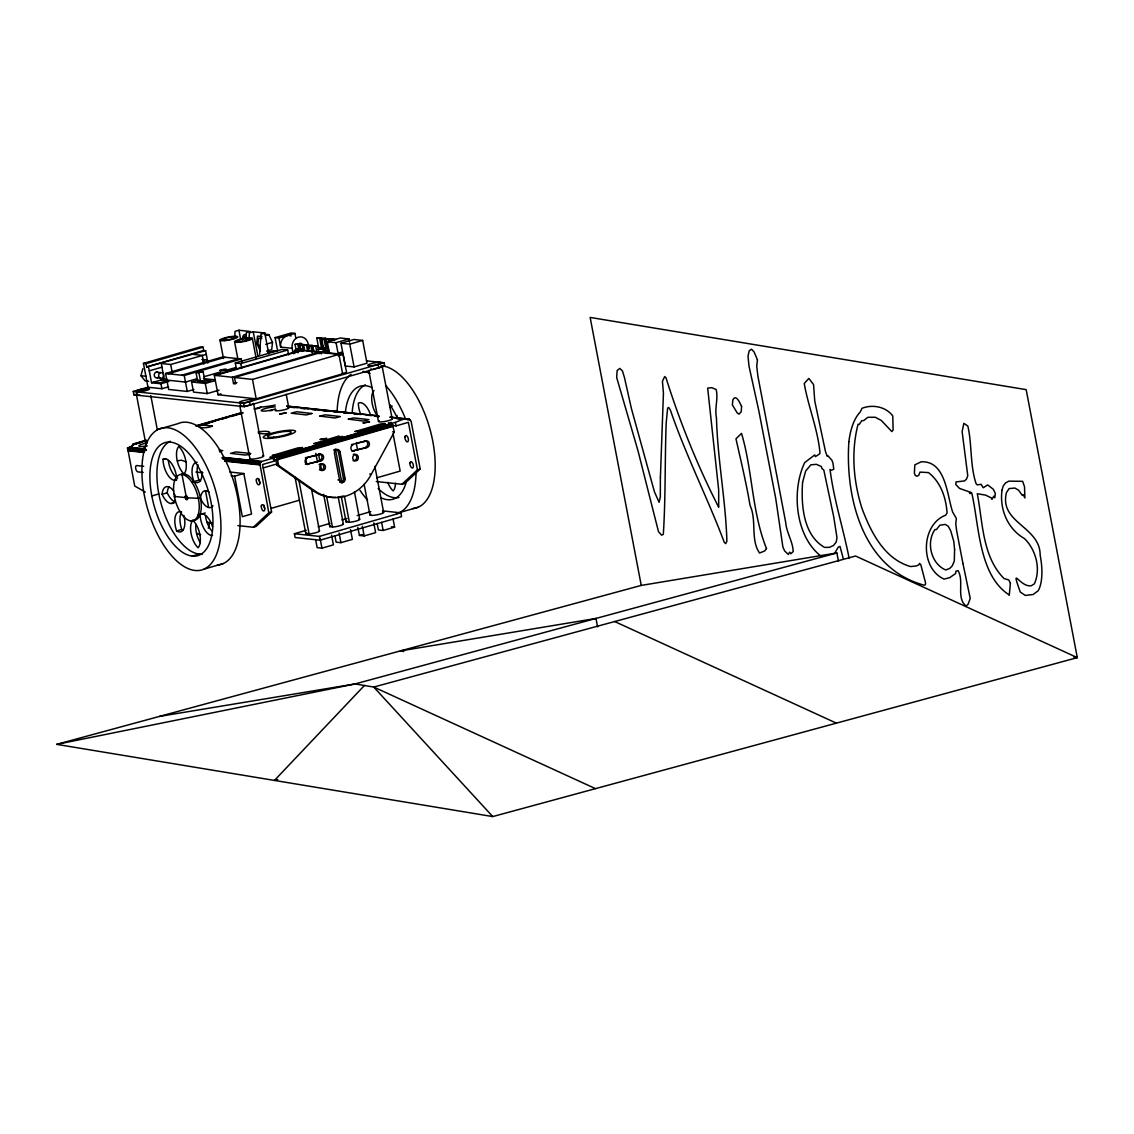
<?xml version="1.0" encoding="UTF-8"?>
<svg xmlns="http://www.w3.org/2000/svg" width="1134" height="1134" viewBox="0 0 1134 1134"><rect width="100%" height="100%" fill="white"/><g stroke="black" fill="none" stroke-linecap="round" stroke-linejoin="round"><path stroke-width="1.5" d="M297.264 352.731C294.415 344.977 309.454 352.008 299.121 349.839C297.689 347.004 291.636 352.816 295.123 352.929L297.888 349.102L302.863 350.69M234.61 338.102L235.05 331.369L238.92 330.249L250.245 331.468L246.376 332.588L245.936 339.307M249.041 337.946L249.381 332.9L253.236 331.78L264.803 333.027L268.786 353.879M259.629 354.332L260.948 334.147L264.803 333.027M145.294 492.142L134.719 486.004L128.029 450.34L129.886 447.363L145.691 449.05M253.321 527.253L268.829 512.795L259.842 463.622L261.585 461.481L274.258 457.782L274.867 460.957L262.535 464.515L271.593 512.001L256.071 526.459L253.321 527.253L237.927 525.595M264.335 334.147L268.829 334.629L272.514 342.355L271.692 349.612L266.589 351.086M143.834 452.466L128.029 450.765L127.476 448.029A20.412 3.445 -10.7 0 0 133.472 443.961L132.253 446.101M294.117 353.411L295.69 350.009L299.333 349.159L300.907 350.604L301.97 349.938L297.221 349.201L293.933 352.787M293.621 353.723L294.514 351.171L297.888 349.102L302.381 350.59M296.017 351.483L296.243 350.434M197.94 464.685L197.415 466.74A15.862 7.584 73.9 0 0 198.989 480.136A15.862 7.584 73.9 0 0 200.548 480.929M148.625 381.308L145.195 380.939L140.942 375.708L142.856 368.706M302.438 351.384C302.58 348.365 293.961 349.612 297.944 349.513C301.757 348.634 294.457 349.315 295.733 350.477C310.914 347.656 288.079 349.782 296.343 351.568L297.25 349.612L299.263 348.974L302.891 351.101M185.933 499.073L186.883 496.352M294.415 352.887L296.739 349.626L299.943 349.782M181.525 512.313L180.745 513.986A15.862 7.584 73.9 0 0 181.794 529.45A15.862 7.584 73.9 0 0 183.339 530.23M275.973 459.979L276.98 465.252L312.856 490.512L314.501 490.682A47.104 40.611 -83.9 0 0 371.328 474.239L394.32 431.969L392.407 424.399L388.324 423.067C395.242 425.236 407.248 413.641 411.16 421.536L420.218 469.022L404.696 483.481L401.946 484.275L376.275 481.525M834.624 553.392L838.182 547.24L839.996 546.39L843.342 558.864M293.763 352.603L296.938 349.3L300.907 350.604M259.998 407.602L261.118 407.049A20.412 3.473 -10.8 0 0 275.236 405.065M297.292 349.499L299.22 351.086L296.343 351.568M364.411 685.489L274.456 780.419L277.83 779.512M401.946 484.275L417.454 469.816L420.218 469.022M327.924 353.539L327.4 350.789L321.687 352.731M250.331 454.238L245.256 455.074L230.542 453.345L236 451.927L250.784 453.487M168.597 386.779L161.893 388.721L147.987 387.233L143.437 363.39L200.463 346.891L203.043 347.174L203.681 350.463L205.594 350.675L207.919 362.866M143.437 363.39L146.031 363.66L203.043 347.174M146.031 363.66L146.655 366.948L203.681 350.463M146.655 366.948L205.594 350.675M265.427 335.607L268.829 334.629M168.895 381.463L160.943 383.76L151.545 382.753L149.277 370.846L161.978 367.175M167.378 379.408L164.246 379.082L161.269 363.49L170.681 364.496L206.289 354.361M277.603 350.803L275.094 337.634L291.112 332.999L294.953 333.41L295.818 337.932M275.094 337.634L278.936 338.045L294.953 333.41M265.696 344.325L272.514 342.355M193.985 389.501L187.28 391.443L168.612 389.444L165.578 373.483L222.59 356.997L241.258 358.996L241.882 362.285M168.101 373.766L225.113 357.267M151.545 382.753L164.246 379.082M181.709 375.212L238.735 358.727M165.578 373.483L184.232 375.496L241.258 358.996M196.054 372.689L203.142 371.796L204.744 380.23L211.023 380.911L206.856 382.115L197.67 381.123L196.054 372.689L203.142 371.796M296.328 351.115L295.038 344.382L299.745 344.155L300.935 350.378L318.782 352.249L319.065 353.723M316.797 338.088L321.503 337.861L316.797 338.088L318.583 347.429L328.123 348.45L328.931 352.702M366.495 360.853L384.029 362.738L384.667 366.112L244.32 406.695L133.911 394.859L133.273 391.485L147.987 387.233M267.723 352.603L273.62 350.902L277.121 351.271A6.974 1.177 -10.8 0 0 269.368 352.178L268.389 352.433M295.038 344.382L299.745 344.155M236.538 369.5L235.291 362.979L282.196 349.414L287.682 350.009L288.617 354.899M148.554 388.452L136.789 391.868L137.427 395.242M299.39 344.835L304.082 344.623L299.39 344.835L300.368 349.981M322.921 347.897L321.149 338.556L325.841 338.329L327.797 348.606M321.149 338.556L325.841 338.329M235.291 362.979L240.777 363.575L287.682 350.009M304.692 350.449L303.714 345.303L308.405 345.076L309.043 348.422M325.472 339.009L330.164 338.782L325.472 339.009L327.258 348.365M133.911 394.859L136.86 394.008M303.714 345.303L308.405 345.076M309.029 350.916L308.051 345.771L309.894 345.246L312.743 345.544L313.693 350.548M197.231 378.685L185.48 382.073L166.826 380.074M203.936 376.743L220.705 371.895M225.737 370.435L235.801 367.529M308.051 345.771L312.743 345.544M329.441 353.128L327.258 341.731L340.172 338.003L348.96 338.938L349.57 342.199M313.367 351.37L312.389 346.239L317.633 346.068L318.938 352.915M334.147 339.945L335.99 339.42M219.018 390.181L207.253 393.583L193.531 392.109L191.603 381.988L198.322 380.032M214.326 375.326L232.328 377.253L233.533 383.576L235.702 383.816L234.497 377.48L320.936 352.476L338.938 354.403L342.638 373.823L256.199 398.828L218.04 394.731L214.326 375.326L300.779 350.321M217.643 374.787L294.698 352.504M312.389 346.239L317.633 346.068M197.67 381.123L200.449 380.329M204.744 380.23L200.576 381.435L198.974 373.001M327.258 341.731L336.047 342.681L348.96 338.938M340.965 343.205L353.865 339.477L362.653 340.413L366.991 363.206L354.091 366.934L345.303 365.998L340.965 343.205L349.74 344.141L362.653 340.413M191.603 381.988L205.311 383.448L215.403 380.542M323.147 349.896L328.123 348.45M232.328 377.253L318.782 352.249M233.533 383.576L236.921 382.597M342.454 352.008L339.222 352.943L341.66 353.198M234.497 377.48L252.485 379.408L338.938 354.403M338.343 355.793L343.12 354.418L346.55 372.349L341.759 373.724L342.638 373.823M218.04 394.731L220.974 393.881M133.273 391.485L243.668 403.321L384.029 362.738M158.703 429.219L177.84 423.691A73.667 35.211 73.9 0 1 234.781 485.154A73.667 35.211 73.9 0 1 217.345 565.015M132.82 444.089L146.414 440.162M195.7 425.902L242.166 412.478M254.059 409.034L260.664 407.063M134.223 443.975L146.116 440.531M197.103 425.789L241.301 413.017M135.811 443.734L146.017 440.786M197.004 426.044L242.889 412.776M256.482 408.85L259.884 407.857M132.324 445.024L140.829 442.558M198.62 425.845L215.616 420.941M222.406 418.97L227.509 417.496M230.911 416.518L242.804 413.074M203.666 424.711L208.755 423.237M174.749 480.377L176.776 479.795A15.862 7.584 73.9 0 1 169.377 477.116L167.917 475.189A15.862 7.584 73.9 0 1 162.984 459.313L165.564 458.575M184.006 473.913A15.862 7.584 73.9 0 1 177.669 462.544L177.003 459.724A15.862 7.584 73.9 0 1 178.775 446.484A15.862 7.584 73.9 0 1 185.778 460.673L186.189 463.466A15.862 7.584 73.9 0 1 184.006 473.913L181.993 474.494L186.019 495.671M339.137 435.98L313.664 443.678L317.747 443.451L342.44 436.335M274.258 457.782L269.864 457.314L275.59 456.86L391.513 423.506M275.59 456.86L391.74 423.662M276.044 457.115L391.967 423.861M191.816 482.205L198.989 480.136M276.271 457.328L392.194 424.116M276.498 457.569L392.407 424.399M276.71 457.867L392.605 424.74M276.909 458.193L392.803 425.094M277.093 458.547L392.959 425.477M277.263 458.93L393.101 425.874M151.814 495.969L158.803 493.942M314.501 490.682L278.624 465.436L277.532 459.738L393.229 426.285M391.088 422.259L391.684 425.434L396.078 425.902L408.396 422.33L417.454 469.816M175.444 500.108A15.862 7.584 73.9 0 1 172.255 503.397L170.837 503.51A15.862 7.584 73.9 0 1 162.091 494.296L167.251 492.808A15.862 7.584 73.9 0 1 169.023 486.968M234.625 476.181L243.824 473.53L251.55 514.042L242.35 516.693L234.625 476.181L231.109 475.812M263.301 467.888L276.682 464.019M356.289 443.21L365.97 441.055A3.274 2.821 -83.9 0 1 369.344 443.422A3.274 2.821 -83.9 0 1 367.189 447.391L352.66 450.935A3.274 2.821 -83.9 0 1 351.923 451.034M320.171 454.309L305.656 457.853L320.171 454.309A3.274 2.821 -83.9 0 1 323.544 456.676A3.274 2.821 -83.9 0 1 321.376 460.631L306.86 464.189A3.274 2.821 -83.9 0 1 305.4 464.16M351.455 444.613L365.97 441.055M306.86 464.189L321.376 460.631M352.66 450.935L367.189 447.391M171.39 503.468L175.26 502.348M209.095 492.085A15.862 7.584 73.9 0 0 206.034 490.738L204.616 490.852A15.862 7.584 73.9 0 0 200.505 498.421L187.479 497.826M198.081 515.034L205.254 512.965M190.838 520.917A23.97 11.453 73.9 0 0 194.651 487.223A23.97 11.453 73.9 0 0 173.743 484.983A23.97 11.453 73.9 0 0 190.838 520.917L192.865 520.336A23.97 11.453 73.9 0 0 199.825 495.374A23.97 11.453 73.9 0 0 181.029 474.366M181.483 511.831A15.862 7.584 73.9 0 0 176.38 513.801L175.586 515.474A15.862 7.584 73.9 0 0 176.635 530.939L181.794 529.45M271.026 508.401L299.461 500.193M376.757 477.825L400.174 471.064L393.087 433.925M268.829 512.795L271.593 512.001M192.312 556.114A58.84 28.095 73.9 0 0 201.668 473.417A58.84 28.095 73.9 0 0 150.354 467.903A58.84 28.095 73.9 0 0 192.312 556.114L199.3 554.101M382.527 510.867L400.841 512.837L401.564 516.622L320.072 540.195L295.109 537.516L294.386 533.717L306.265 530.287M318.158 526.842L330.037 523.412M341.915 519.967L347.018 518.493M357.196 515.559L370.775 511.632M204.177 569.07L223.313 563.541M399.324 512.639L418.446 507.111M294.386 533.717L319.349 536.396L400.841 512.837M357.848 527.338L359.393 535.432L362.653 534.483M315.606 539.543L317.151 547.637L321.957 548.147L333.396 544.844L331.539 535.135M334.899 535.673L336.132 542.151L340.937 542.662L352.376 539.359L350.519 529.649M359.393 535.432L364.184 535.943L375.623 532.626L373.766 522.93M377.14 523.469L378.373 529.932L383.164 530.457L394.604 527.14L393.059 519.046M127.476 448.029L129.886 447.363M641.249 585.413L590.134 317.421L1026.171 389.642L1077.3 657.635L492.751 816.579L56.7 744.358L641.249 585.413L836.878 552.938L838.48 561.316M836.878 552.938L355.055 683.944L56.7 744.358M258.042 432.026C273.322 429.191 273.833 435.839 258.467 433.174M321.659 352.348L324.395 351.356L322.297 351.271M219.528 451.771L222.703 450.623L219.075 450.085M159.426 716.419L355.055 683.944L373.752 687.048L595.478 788.64M177.273 460.829L181.397 460.191L185.933 461.765M346.933 521.13A6.974 1.177 -10.8 0 0 346.068 521.881L349.57 522.264A6.974 1.177 -10.8 0 0 359.776 519.315L358.798 518.89M330.561 525.864A6.974 1.177 -10.8 0 0 329.696 526.615L333.212 526.998A6.974 1.177 -10.8 0 0 343.404 524.05L343.134 523.78M300.652 350.619L301.772 350.576M262.025 336.585L257.517 336.103L256.709 343.361L260.381 351.101M261.798 338.542L258.509 338.187L257.914 343.489L259.927 347.741M278.936 338.045L280.651 347.089L292.147 348.322A9.497 8.193 -83.9 0 1 298.469 337.152A9.497 8.193 -83.9 0 1 308.165 343.687L308.76 346.806M306.775 350.519L343.12 354.418M192.879 354.347L202.277 355.353L203.936 364.014M201.994 359.506L204.928 359.818M156.223 372.165L160.617 372.632M203.369 378.586L215.375 379.862M140.942 375.708L146.102 376.261M157.3 377.778L160.22 378.09M161.028 380.003L167.364 380.684L159.71 382.895L153.374 382.229M287.001 406.1L379.054 415.909M389.94 417.128L409.261 419.197M286.689 406.156L377.991 415.951M390.294 417.269L409.601 419.339M290.814 406.964L297.845 407.73M301.361 408.098L308.377 408.85M311.893 409.232L318.909 409.984M322.425 410.366L329.455 411.118M334.714 411.685L339.987 412.237M343.503 412.62L350.519 413.371M354.035 413.754L361.051 414.505M366.325 415.072L371.598 415.625M375.099 416.008L378.614 416.391M396.177 418.262L403.194 419.027M291.084 407.262L294.599 407.63M301.616 408.382L305.131 408.764M312.162 409.516L315.663 409.898M322.694 410.65L326.209 411.018M333.226 411.77L336.741 412.152M343.758 412.904L347.273 413.286M354.304 414.038L357.805 414.406M375.368 416.291L378.884 416.674M396.446 418.559L399.948 418.928M406.978 419.679L410.494 420.062M392.676 431.799L394.32 431.969M336.458 449.39A3.274 2.821 -83.9 0 1 338.357 451.729L340.002 451.913L345.076 478.505A3.274 2.821 -83.9 0 1 342.922 482.46A3.274 2.821 -83.9 0 1 339.548 480.093L337.904 479.923M273.237 459.681L277.617 460.149M222.944 457.342L261.585 461.481M129.545 447.547L145.35 449.234M222.604 457.526L261.245 461.666M129.233 447.774L145.039 449.475M222.292 457.753L260.919 461.892M128.936 448.058L146.499 449.929M222.009 458.037L260.636 462.176M369.684 474.069L371.328 474.239M128.681 448.369L146.243 450.255M223.511 458.533L260.381 462.488M128.468 448.724L146.031 450.609M223.285 458.887L260.154 462.842M128.284 449.107L144.089 450.793M223.114 459.27L259.984 463.225M276.98 465.252L278.624 465.436M128.156 449.503L143.961 451.19M224.73 459.865L259.842 463.622M128.057 449.914L143.862 451.616M224.645 460.276L259.757 464.047M128.029 450.34L143.82 452.041M224.603 460.702L259.714 464.472M224.603 461.127L259.729 464.897M339.803 482.262A3.274 2.821 -83.9 0 0 343.418 478.321L345.076 478.505M229.748 472.013L243.824 473.53M143.692 466.301L136.732 465.55A3.274 1.559 73.9 0 0 135.697 468.54A3.274 1.559 73.9 0 0 137.951 471.886L143.153 472.439M195.898 472.027L202.943 472.779M174.338 496.409L185.352 497.599M391.414 526.8L394.604 527.14M207.125 522.292L212.256 522.845M324.437 350.463L327.4 350.789M381.152 365.729L384.667 366.112M1073.841 657.068L1077.3 657.635L855.575 556.029L373.752 687.048L492.751 816.579M403.803 651.497L400.345 650.916L595.974 618.441L597.561 626.818M382.711 511.987L383.675 512.398A6.974 1.177 -10.8 0 1 375.141 515.148A6.974 1.177 -10.8 0 1 370.846 514.212M200.505 498.421A15.862 7.584 73.9 0 0 207.735 507.21L209.251 507.621A15.862 7.584 73.9 0 0 213.008 505.792M821.314 556.397C795.359 536.637 791.206 491.036 804.672 462.629L814.765 454.904L815.403 456.619L819.102 454.252L819.995 453.274L819.669 449.872C816.962 427.008 808.06 405.688 804.247 383.49L808.854 378.416L813.574 384.582L814.736 400.926L825.467 451.516L827.196 456.279L827.863 455.698L832.03 460.418L833.036 463.48L833.774 469.278L831.123 470.327L830.031 469.462C833.887 499.697 843.271 528.401 849.111 558.155M614.671 621.531L836.382 723.138M295.067 477.272L305.811 533.561L309.284 533.916A6.974 1.177 -10.8 0 0 316.882 532.399A6.974 1.177 -10.8 0 0 319.221 530.698M185.395 496.196L187.436 499.229M302.891 345.757L302.551 344.764A3.076 2.651 -83.9 0 0 298.455 344.112M205.481 490.781L208.656 507.465M174.381 493.573L175.246 496.933M298.129 349.995L297.902 349.045L298.455 352.532M187.28 391.443L184.232 375.496M395.468 422.727L396.078 425.902M382.115 366.14L392.18 418.9M378.132 364.439L378.77 367.813M368.734 370.421L378.472 421.479M374.858 466.301L383.646 512.37M349.74 344.141L354.091 366.934M381.619 522.363L383.164 530.457M356.303 443.309L357.607 450.141M364.113 484.261L369.967 514.964M336.047 342.681L338.215 354.077M328.336 339.321L328.973 342.652M362.327 526.233L364.184 535.943M354.432 491.873L359.634 519.174M323.998 338.853L325.784 348.209M321.829 339.576L323.459 348.138M319.66 338.386L321.446 347.741M320.936 352.476L321.22 353.964M338.357 451.729L343.418 478.321M335.395 448.908L341.901 483.027M344.509 496.678L349.385 522.278M315.791 346.607L316.755 351.653M339.548 480.093L334.487 453.515A3.274 2.821 -83.9 0 1 336.642 449.546A3.274 2.821 -83.9 0 1 340.002 451.913M341.221 496.323L346.097 521.923M310.9 346.083L312.219 352.929M338.159 496.72L343.361 524.007M306.577 345.615L307.555 350.746M339.08 532.952L340.937 542.662M302.239 345.147L303.217 350.293M297.902 344.679L298.88 349.825M318.456 453.671L319.745 460.503A3.274 2.821 -83.9 0 0 319.986 454.153M321.702 470.738L320.398 463.905A3.274 2.821 -83.9 0 1 323.757 467.477A3.274 2.821 -83.9 0 1 319.462 469.802M326.592 496.323L332.446 527.041M315.833 453.387L317.463 461.921M323.644 494.339L329.824 526.757M292.147 348.322L293.04 353M305.485 457.597L306.79 464.43M311.68 490.016L319.49 530.967M320.1 538.452L321.957 548.147M319.349 536.396L320.072 540.195M286.207 394.207L288.801 407.829M299.022 481.029L309.1 533.916M253.236 331.78L257.872 356.119M252.358 338.414A9.044 1.517 -10.8 0 1 239.132 342.227A9.044 1.517 -10.8 0 1 238.905 339.59A9.044 1.517 -10.8 0 1 252.358 338.414L256.171 358.429M252.485 379.408L256.199 398.828M263.612 456.081L253.548 403.321A6.974 1.177 -10.8 0 1 245.015 406.085M238.92 330.249L240.578 338.938M249.565 401.62L250.203 404.994M240.777 363.575L241.712 368.465M234.582 341.745L237.757 358.429M243.668 403.321L244.32 406.695M240.167 402.939L240.805 406.312M239.841 405.901L249.905 458.66M219.982 340.186L223.483 358.528M205.311 383.448L207.253 393.583M170.681 364.496L172.34 373.157M160.943 383.76L161.893 388.721M148.568 367.161L149.277 370.846M150.822 395.653L157.3 429.687M136.463 394.816L146.201 445.875M343.885 495.997A47.104 40.611 -83.9 0 1 339.888 496.919M335.848 497.372A47.104 40.611 -83.9 0 1 312.856 490.512M333.694 450.198A3.274 2.821 -83.9 0 1 334.303 449.688M319.079 464.656A3.274 2.821 -83.9 0 1 319.689 464.146M364.326 440.885A3.274 2.821 -83.9 0 1 367.685 443.252A3.274 2.821 -83.9 0 1 365.531 447.221M353.312 454.309A3.274 2.821 -83.9 0 1 356.728 457.526A3.274 2.821 -83.9 0 1 353.057 460.617M354.304 451.119A3.274 2.821 -83.9 0 1 350.945 448.752A3.274 2.821 -83.9 0 1 353.099 444.783M308.505 464.359A3.274 2.821 -83.9 0 1 305.145 461.992A3.274 2.821 -83.9 0 1 307.3 458.023M391.925 418.644A6.974 1.177 -10.8 0 1 384.525 421.522A6.974 1.177 -10.8 0 1 379.337 420.714M262.634 455.67A6.974 1.177 -10.8 0 1 257.744 458.363A6.974 1.177 -10.8 0 1 250.104 458.306M287.838 407.404A6.974 1.177 -10.8 0 1 282.04 410.295A6.974 1.177 -10.8 0 1 275.959 409.629M275.477 408.906A8.505 1.432 -10.8 0 1 263.669 411.132A8.505 1.432 -10.8 0 1 263.499 409.105A8.505 1.432 -10.8 0 1 275.307 406.879M147.292 445.818A8.505 1.432 -10.8 0 1 138.816 445.946A8.505 1.432 -10.8 0 1 147.051 442.94M269.977 410.735A8.505 1.432 -10.8 0 1 272.146 410.38M143.494 447.079A8.505 1.432 -10.8 0 1 145.492 446.555M381.86 365.885A6.974 1.177 -10.8 0 1 381.903 366.495M381.251 366.906A6.974 1.177 -10.8 0 1 373.582 368.904M371.924 369.089A6.974 1.177 -10.8 0 1 370.492 369.174M243.356 406.27A6.974 1.177 -10.8 0 1 240.039 405.547M139.978 395.199A6.974 1.177 -10.8 0 1 136.661 394.476M200.52 534.539A25.699 12.276 73.9 0 1 197.004 533.334M209.351 523.298A25.699 12.276 73.9 0 1 208.287 528.231M260.083 482.985A3.274 1.559 73.9 0 1 259.091 479.129M264.69 508.471A3.274 1.559 73.9 0 1 264.08 505.296M202.334 554.115A58.84 28.095 73.9 0 1 161.297 504.389A58.84 28.095 73.9 0 1 170.284 441.268M211.647 530.769A15.862 7.584 73.9 0 1 210.173 528.841L208.826 526.573A15.862 7.584 73.9 0 1 205.452 515.672M200.264 542.619A15.862 7.584 73.9 0 1 196.239 532.087L195.842 529.294A15.862 7.584 73.9 0 1 195.884 524.163M398.941 497.472A58.84 28.123 73.9 0 1 378.161 488.471M352.178 412.634A58.84 28.123 73.9 0 1 365.403 384.851M367.572 500.108A73.667 35.14 73.9 0 1 359.974 490.313M337.138 411.784A73.667 35.14 73.9 0 1 351.115 374.333M362.965 371.399A73.667 35.14 73.9 0 1 370.109 373.398M385.574 385.333A73.667 35.14 73.9 0 1 405.292 418.318M416.05 471.957A73.667 35.14 73.9 0 1 396.432 513.645M382.101 365.871A73.667 35.14 73.9 0 1 432.139 438.064A73.667 35.14 73.9 0 1 412.493 508.585M406.128 482.319A58.84 28.123 73.9 0 1 381.038 497.783M345.473 411.472A58.84 28.123 73.9 0 1 372.122 387.658M389.855 404.668A58.84 28.123 73.9 0 1 396.815 416.972M197.188 462.247A15.862 7.584 73.9 0 0 192.794 466.173L192.27 468.243A15.862 7.584 73.9 0 0 193.843 481.624A15.862 7.584 73.9 0 0 200.491 480.447L201.285 478.775A15.862 7.584 73.9 0 0 202.008 471.687M212.483 526.587A15.862 7.584 73.9 0 0 208.954 519.06L207.494 517.132A15.862 7.584 73.9 0 0 200.094 514.453A15.862 7.584 73.9 0 0 203.681 528.061L205.027 530.329A15.862 7.584 73.9 0 0 212.582 535.418M162.091 494.296A15.862 7.584 73.9 0 1 167.619 486.628L169.136 487.039A15.862 7.584 73.9 0 1 173.743 491.178M162.984 459.313A15.862 7.584 73.9 0 1 171.844 463.919L173.19 466.187A15.862 7.584 73.9 0 1 176.578 477.088M176.635 530.939A15.862 7.584 73.9 0 0 184.077 528.075L184.601 526.02A15.862 7.584 73.9 0 0 183.878 515.403M370.62 415.228A15.678 7.484 73.9 0 0 368.479 409.984L367.132 407.73A15.678 7.484 73.9 0 0 358.33 403.208A15.678 7.484 73.9 0 0 360.669 414.208M377.65 416.079A15.678 7.484 73.9 0 1 372.859 406.426L372.179 403.548A15.678 7.484 73.9 0 1 373.993 390.493M389.657 407.063A15.678 7.484 73.9 0 1 392.251 406.1M397.056 415.526A15.678 7.484 73.9 0 1 397.113 418.134M395.454 483.226A15.678 7.484 73.9 0 1 393.144 490.909A15.678 7.484 73.9 0 1 387.743 482.389M174.48 501.597A15.862 7.584 73.9 0 1 167.251 492.808M177.641 478.194A15.862 7.584 73.9 0 1 174.537 475.628L173.063 473.7A15.862 7.584 73.9 0 1 168.328 460.546M158.448 377.041A2.892 2.495 -83.9 0 1 155.06 377.154A2.892 2.495 -83.9 0 1 154.777 373.27A2.892 2.495 -83.9 0 1 158.108 372.476M202.419 359.662A2.892 2.495 -83.9 0 1 202.915 360.13M202.958 362.582A2.892 2.495 -83.9 0 1 205.58 359.733A2.892 2.495 -83.9 0 1 207.961 362.667M305.783 533.533A6.974 1.177 -10.8 0 1 306.648 532.767M280.665 347.089A9.497 8.193 -83.9 0 1 286.973 335.919M289.057 335.621A9.497 8.193 -83.9 0 1 291.126 335.962M242.449 339.86A8.066 3.856 73.9 0 1 246.376 334.87M243.427 338.938A6.322 3.019 73.9 0 1 246.461 336.472M848.884 441.65C845.071 497.698 862.761 568.616 924.196 585.201L925.457 584.69L925.5 582.55L920.794 564.704L919.504 563.343L918.838 564.888L916.13 565.994L910.588 566.561C884.194 559.034 870.629 531.775 861.812 507.904C853.42 480.972 850.897 451.771 858.069 424.258L859.189 424.456L861.84 420.643L863.64 420.601L867.879 417.298L875.278 417.255L881.359 420.501L891.834 431.572L893.124 430.013L892.784 415.923C885.909 406.709 872.599 404.101 862.024 408.297L860.153 412.124A96.844 39.733 74.8 0 0 848.884 441.65M1010.38 583.089L1009.288 595.279L1008.509 594.471C978.543 574.399 979.152 524.744 971.767 493.049L970.477 492.043L970.463 493.531L969.712 493.403L969.201 491.83L959.548 488.442L955.792 484.516L956.047 481.893L964.439 480.958L966.437 479.214L967.77 475.77L962.128 431.643L963.857 423.336L967.841 426.058C972.107 444.089 969.882 465.11 976.091 483.679L977.196 484.898L981.123 484.289L983.235 487.733L987.714 484.927L993.313 489.264L995.354 493.46L994.731 497.783L993.795 496.153L991.924 499.371L991.329 497.897L985.517 495.104L977.281 493.729C982.894 522.221 982.101 556.425 1004.058 578.567L1008.806 579.97L1010.38 583.089M660.399 477.343L660.314 496.919L659.109 502.334L654.431 491.83L631.397 408.509L624.48 377.665L622.467 370.974L619.759 368.408L617.123 370.549L616.683 377.523L637.946 450.595L658.5 531.69L661.646 535.191L663.319 534.327C665.686 497.755 664.822 460.092 666.182 423.195L667.643 408.084L668.663 407.446L670.322 409.898C685.659 455.003 707.559 497.812 724.229 542.222L725.632 543.611L726.88 541.315C725.746 500.25 717.538 459.398 716.475 418.106C714.392 408.368 718.432 398.884 716.178 389.529L711.727 387.658L707.673 388.126L718.673 489.916L718.701 507.281C697.594 465.861 679.861 422.032 666.041 377.906L664.68 376.531L662.44 381.322L663.433 393.3L660.399 477.343M962.922 563.428L970.222 598.44L968.082 604.266L966.125 606.01C955.891 598.142 964.439 581.218 958.032 570.643L955.905 571.21L955.579 573.563L949.597 577.716L944.055 579.091C919.759 568.29 920.709 524.588 945.742 515.148L947.046 512.908C946.11 497.869 940.766 482.106 928.505 472.594L920.028 472.113L918.682 475.415L916.669 476.252L915.209 475.344L914.387 473.232L914.812 464.869L921.162 461.807C945.926 460.617 946.961 495.317 952.645 512.001L956.359 518.465L955.764 523.979L956.657 530.825L962.922 563.428M802.589 482.276C801.043 504.63 803.07 535.092 824.574 547.396L829.564 547.339L833.603 545.397L836.226 541.995L836.977 537.644L833.802 517.175L823.808 470.043L821.767 468.328L821.427 466.542L816.437 464.345L810.867 464.798L805.664 471.049L802.589 482.276M741.579 406.454L741.239 411.727L738.999 414.165L737.228 412.932L732.38 404.937L732.847 399.976C735.867 393.229 740.247 403.605 741.579 406.454M1002.002 490.214C999.437 509.109 1007.531 528.883 1024.385 538.508C1035.952 549.579 1041.14 569.254 1034.307 583.897L1031.217 585.754C1019.65 587.54 1010.323 563.768 1020.274 592.061L1025.32 595.421L1033.117 594.528L1038.22 590.701A45.403 18.626 74.8 0 0 1040.161 555.136C1040.303 526.389 998.785 523.001 1006.468 492.567L1009.132 488.57L1014.831 488.045L1018.559 490.172L1022.273 495.345L1023.166 494.58L1024.895 497.954L1024.526 486.784L1022.655 481.312L1008.806 481.156L1005.504 482.985L1003.264 485.947L1002.002 490.214M954.601 549.848L954.289 561.089L952.319 565.767L949.739 568.46L945.685 569.963C931.057 563.726 925.854 542.406 934.997 529.479L936.344 529.691L939.888 525.212L945.274 524.418L948.265 526.289L950.717 530.811L953.822 541.528L954.601 549.848M757.427 359.818L756.747 366.296L757.881 376.049L785.692 522.391C786.443 532.498 792.879 541.57 793.205 551.592L790.852 553.718L789.661 552.145L788.343 554.455L784.643 550.94L782.885 547.013L775.684 498.166L758.802 410.692L748.993 366.098L748.001 356.133L749.205 350.775L751.53 349.215L754.153 352.05L757.427 359.818M212.427 426.186C198.464 431.09 190.399 422.443 212.427 426.186M311.878 413.499L306.435 414.931L291.197 413.187L296.64 411.755L311.878 413.499M319.831 416.093L334.969 417.992L340.413 416.561L325.175 414.831L319.831 416.093M279.744 413.981L286.066 412.932L279.744 413.981M318.356 349.3L323.842 348.393L318.356 349.3M272.373 455.471L277.135 455.216L302.608 447.519L297.76 447.944L272.373 455.471M320.227 439.468L326.549 438.419L320.227 439.468M355.14 431.544L359.903 431.274L385.39 423.577L380.528 424.017L355.14 431.544M363.149 422.925L369.471 421.876L363.149 422.925M348.365 419.141L363.504 421.054L368.961 419.651L353.723 417.907L348.365 419.141M766.499 548.544L764.727 550.94L759.553 553.009C750.297 540.011 756.959 520.095 750.056 505.481C746.285 483.07 740.899 460.744 735.966 438.815L741.523 433.372C752.65 470.752 751.743 511.93 766.499 548.544M219.925 370.379C225.326 372.363 231.237 366.75 219.925 370.379M331.652 338.953L329.81 339.477L334.502 339.25L331.652 338.953M199.868 534.525L199.201 531.704A15.862 7.584 73.9 0 0 192.865 520.336A15.862 7.584 73.9 0 0 190.682 530.783L191.093 533.59A15.862 7.584 73.9 0 0 198.096 547.765A15.862 7.584 73.9 0 0 199.868 534.525M357.451 459.993A3.274 2.821 -83.9 0 0 356.416 454.521A3.274 2.821 -83.9 0 0 352.802 458.448A3.274 2.821 -83.9 0 0 357.451 459.993M324.537 469.519A3.274 2.821 -83.9 0 0 323.488 464.033A3.274 2.821 -83.9 0 0 319.873 467.973A3.274 2.821 -83.9 0 0 324.537 469.519M273.705 437.171A11.992 2.013 -10.8 0 0 291.225 432.111A11.992 2.013 -10.8 0 0 273.407 433.67A11.992 2.013 -10.8 0 0 273.705 437.171M271.607 438.22A16.344 2.75 -10.8 0 0 295.506 431.303A16.344 2.75 -10.8 0 0 271.21 433.429A16.344 2.75 -10.8 0 0 271.607 438.22M242.704 402.896A6.974 1.177 -10.8 0 0 252.896 399.948A6.974 1.177 -10.8 0 0 242.534 400.855A6.974 1.177 -10.8 0 0 242.704 402.896M139.326 391.825A6.974 1.177 -10.8 0 0 149.518 388.877A6.974 1.177 -10.8 0 0 139.156 389.784A6.974 1.177 -10.8 0 0 139.326 391.825M371.286 365.715A6.974 1.177 -10.8 0 0 381.478 362.767A6.974 1.177 -10.8 0 0 371.116 363.674A6.974 1.177 -10.8 0 0 371.286 365.715M256.327 479.937A3.274 1.559 73.9 0 0 258.665 484.828A3.274 1.559 73.9 0 0 259.19 480.235A3.274 1.559 73.9 0 0 256.327 479.937M261.316 506.104A3.274 1.559 73.9 0 0 263.655 510.995A3.274 1.559 73.9 0 0 264.179 506.402A3.274 1.559 73.9 0 0 261.316 506.104M409.941 463.126A3.274 1.559 73.9 0 0 412.28 468.016A3.274 1.559 73.9 0 0 412.79 463.423A3.274 1.559 73.9 0 0 409.941 463.126M404.951 436.944A3.274 1.559 73.9 0 0 407.29 441.849A3.274 1.559 73.9 0 0 407.801 437.256A3.274 1.559 73.9 0 0 404.951 436.944M142.487 460.05A73.667 35.211 73.9 0 0 195.048 570.473A73.667 35.211 73.9 0 0 206.799 466.924A73.667 35.211 73.9 0 0 142.487 460.05M185.296 496.593A2.098 1.006 73.9 0 0 186.798 499.754A2.098 1.006 73.9 0 0 187.138 496.791A2.098 1.006 73.9 0 0 185.296 496.593M240.394 341.603A6.407 1.077 -10.8 0 0 249.763 338.896A6.407 1.077 -10.8 0 0 240.238 339.732A6.407 1.077 -10.8 0 0 240.394 341.603M224.532 340.668A9.044 1.517 -10.8 0 0 237.757 336.841A9.044 1.517 -10.8 0 0 224.319 338.017A9.044 1.517 -10.8 0 0 224.532 340.668M225.694 340.087A6.62 1.12 -10.8 0 0 235.376 337.294A6.62 1.12 -10.8 0 0 225.524 338.159A6.62 1.12 -10.8 0 0 225.694 340.087M162.842 377.509A2.892 2.495 -83.9 0 0 161.907 372.647A2.892 2.495 -83.9 0 0 158.703 376.148A2.892 2.495 -83.9 0 0 162.842 377.509"/></g></svg>
